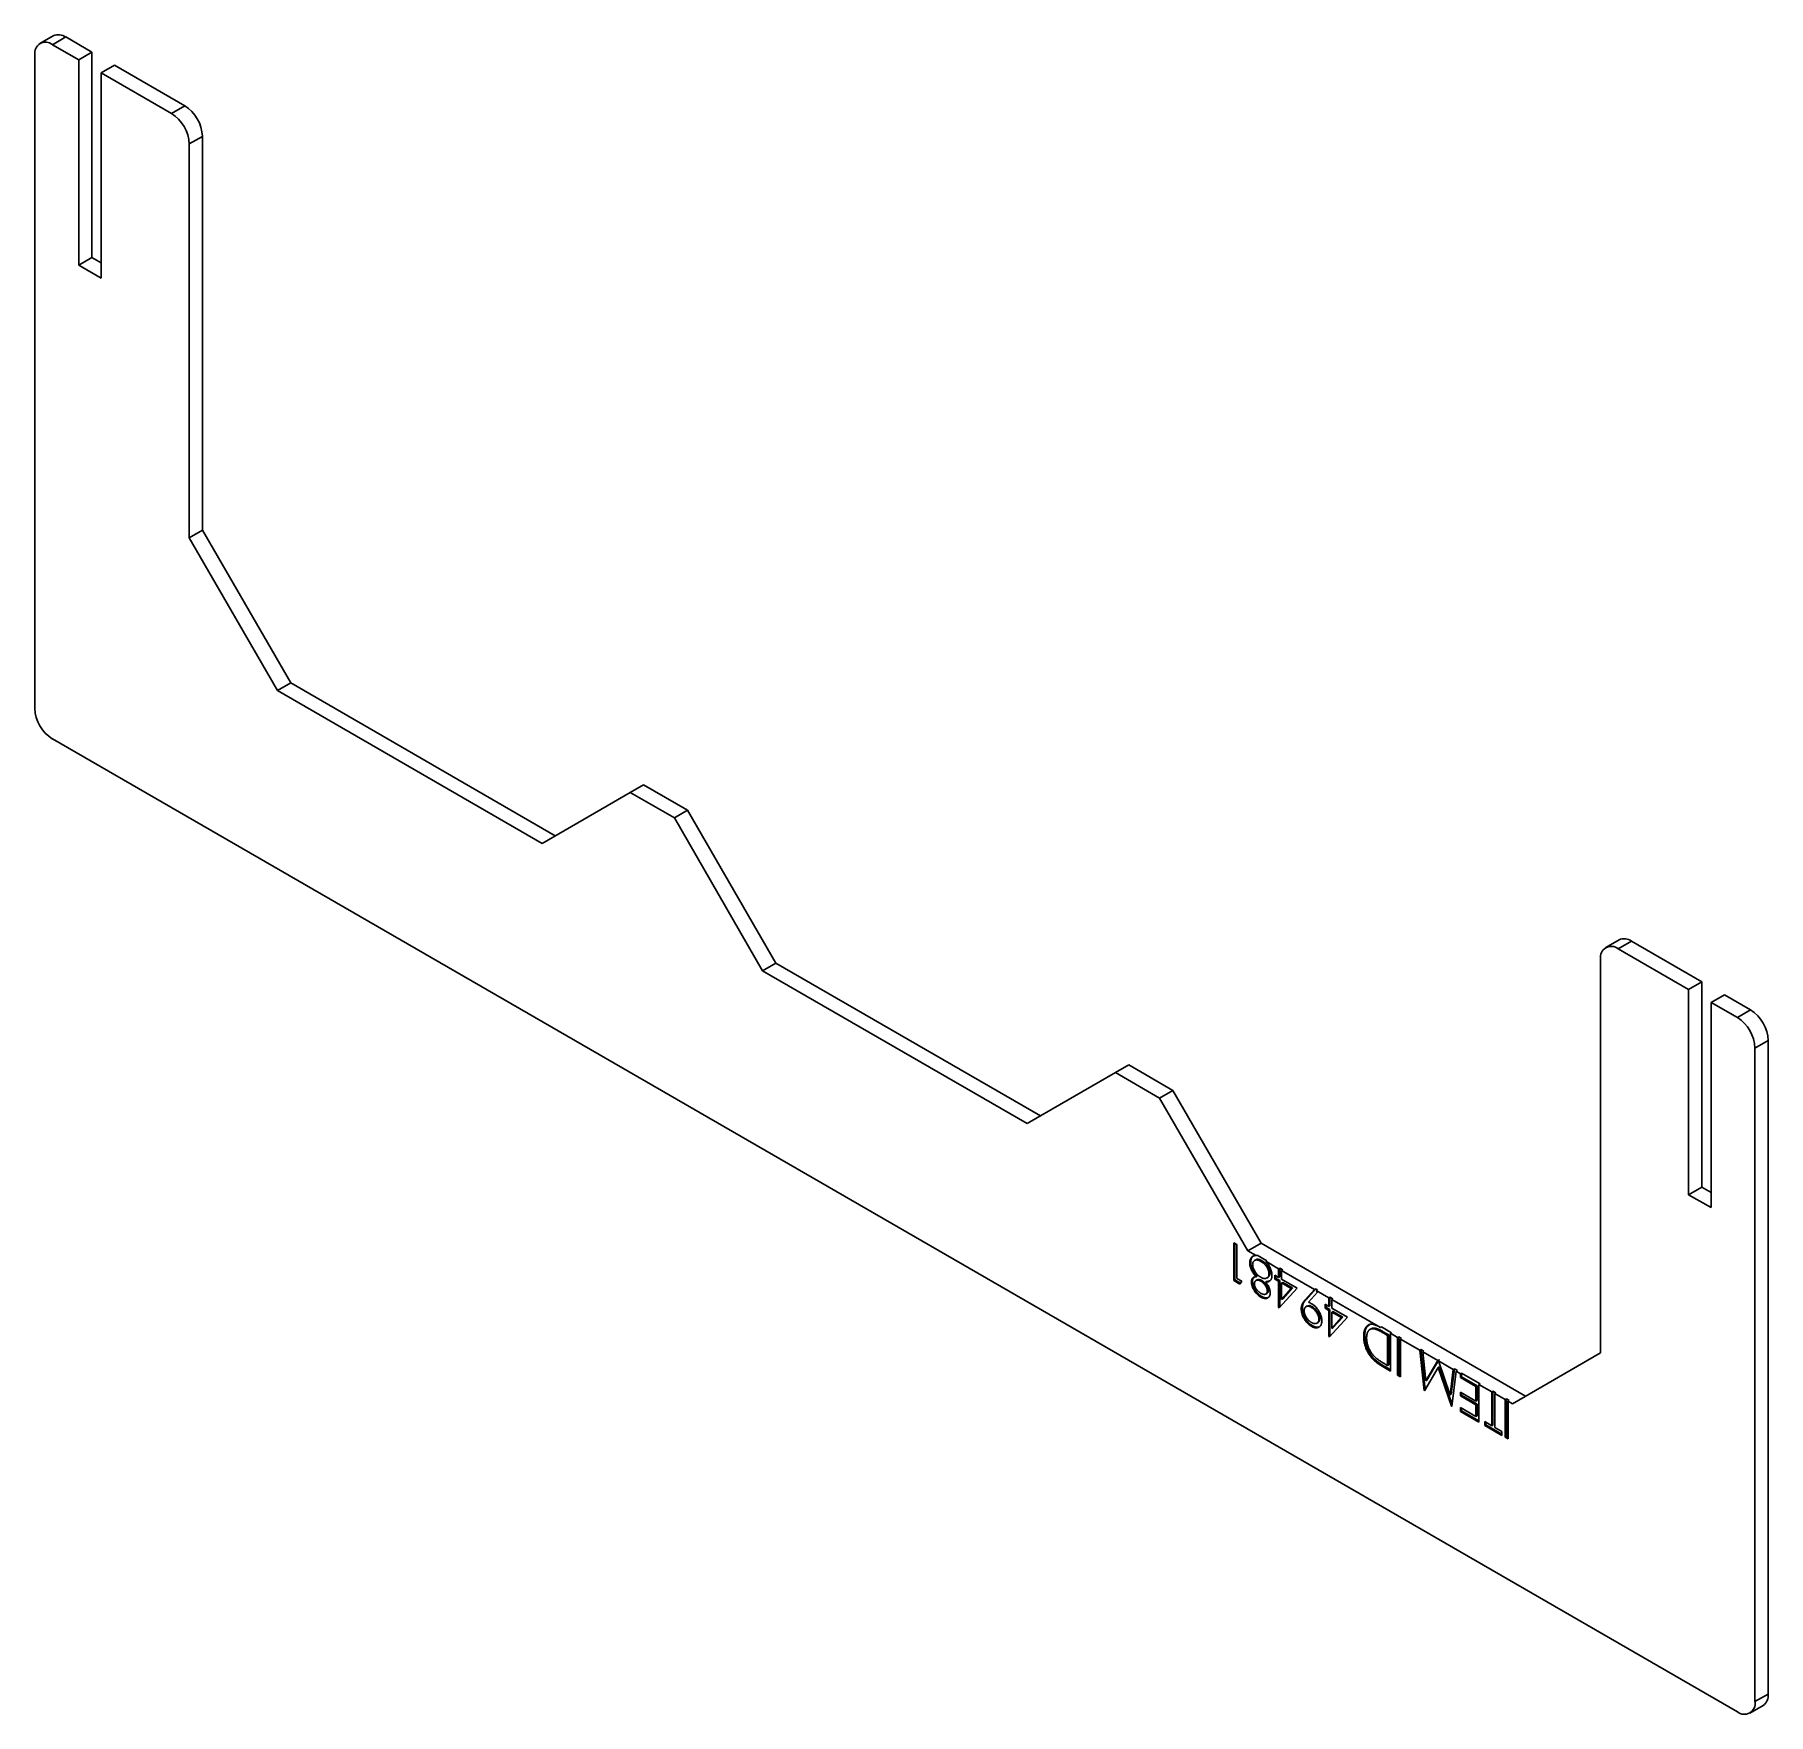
# Paper-space layout '_Isometric' of a CAD drawing. Header units: millimetres. Extents: x -140 to 138, y -170 to 99.
import ezdxf

# ---------------------------------------------------------------- set-up
doc = ezdxf.new("R2010")
doc.units = ezdxf.units.MM

psp = doc.layouts.new('_Isometric')

# ---------------------------------------------------------------- linework, layer by layer
at = {"color": 7, "linetype": 'Continuous', "lineweight": 25}
for p, q in [((-137.06, 98.82), (-139.18, 97.6)), ((-135.06, 98.63), (-137.18, 97.4)), ((-137.18, 97.4), (-132.97, 94.97)), ((-135.06, 98.63), (-130.85, 96.2)), ((-140.01, 95.77), (-140.01, -8.99)), ((-130.85, 96.2), (-132.97, 94.97)), ((-132.97, 62.07), (-132.97, 94.97)), ((-130.85, 63.29), (-130.85, 96.2)), ((-129.37, 92.89), (-127.24, 94.11)), ((-129.37, 92.89), (-129.37, 59.98)), ((-129.37, 92.89), (-118.09, 86.38)), ((-127.24, 94.11), (-115.97, 87.6)), ((-118.09, 86.38), (-115.97, 87.6)), ((-113.14, 82.7), (-115.26, 81.48)), ((-115.26, 18.36), (-115.26, 81.48)), ((-113.14, 19.59), (-113.14, 82.7)), ((-132.97, 62.07), (-130.85, 63.29)), ((-129.37, 59.98), (-132.97, 62.07)), ((-129.37, 62.43), (-130.85, 63.29)), ((-115.26, 18.36), (-113.14, 19.59)), ((-98.99, -4.91), (-113.14, 19.59)), ((-101.12, -6.13), (-115.26, 18.36)), ((-101.12, -6.13), (-98.99, -4.91)), ((-56.57, -29.4), (-98.99, -4.91)), ((-58.69, -30.63), (-101.12, -6.13)), ((-137.18, -13.89), (132.94, -169.83)), ((-44.55, -22.46), (-42.43, -21.23)), ((-35.36, -25.32), (-42.43, -21.23)), ((-44.55, -22.46), (-58.69, -30.63)), ((-37.48, -26.54), (-44.55, -22.46)), ((-37.48, -26.54), (-35.36, -25.32)), ((-23.33, -51.04), (-37.48, -26.54)), ((-21.21, -49.81), (-35.36, -25.32)), ((113.97, -46.09), (111.84, -47.31)), ((115.97, -46.29), (113.84, -47.51)), ((115.97, -46.29), (127.24, -52.8)), ((-23.33, -51.04), (-21.21, -49.81)), ((21.21, -74.3), (-21.21, -49.81)), ((111.02, -49.14), (111.02, -112.26)), ((113.84, -47.51), (125.12, -54.02)), ((19.09, -75.53), (-23.33, -51.04)), ((127.24, -52.8), (125.12, -54.02)), ((127.24, -85.7), (127.24, -52.8)), ((125.12, -86.93), (125.12, -54.02)), ((128.73, -56.1), (130.85, -54.88)), ((130.85, -54.88), (135.06, -57.31)), ((128.73, -56.1), (128.73, -89.01)), ((128.73, -56.1), (132.94, -58.53)), ((132.94, -58.53), (135.06, -57.31)), ((137.89, -62.21), (135.76, -63.43)), ((135.76, -168.19), (135.76, -63.43)), ((137.89, -166.97), (137.89, -62.21)), ((33.23, -67.36), (35.36, -66.14)), ((42.43, -70.22), (35.36, -66.14)), ((33.23, -67.36), (19.09, -75.53)), ((40.31, -71.44), (33.23, -67.36)), ((40.31, -71.44), (42.43, -70.22)), ((54.45, -95.94), (40.31, -71.44)), ((56.57, -94.71), (42.43, -70.22)), ((125.12, -86.93), (127.24, -85.7)), ((128.73, -86.56), (127.24, -85.7)), ((128.73, -89.01), (125.12, -86.93)), ((52.21, -94.65), (52.68, -94.92)), ((52.21, -100.7), (52.21, -94.65)), ((52.39, -100.59), (52.39, -94.75)), ((52.68, -94.92), (52.68, -100.35)), ((54.45, -95.94), (56.57, -94.71)), ((55.78, -96.7), (54.45, -95.94)), ((55.34, -96.76), (55.16, -96.86)), ((55.95, -96.6), (55.78, -96.7)), ((57.52, -97.51), (55.95, -96.6)), ((98.99, -119.21), (56.57, -94.71)), ((54.94, -97.78), (54.76, -97.88)), ((55.76, -97.35), (55.54, -97.48)), ((55.95, -99.97), (55.78, -100.08)), ((56.72, -97.51), (56.55, -97.62)), ((57.34, -97.61), (57.52, -97.51)), ((59.4, -98.8), (57.34, -97.61)), ((58.03, -99.5), (57.85, -99.6)), ((58.79, -99.84), (59.4, -100.19)), ((58.79, -100.46), (58.79, -99.84)), ((58.97, -100.36), (58.97, -99.95)), ((59.58, -98.69), (59.4, -98.8)), ((59.4, -100.19), (59.4, -98.8)), ((59.58, -98.69), (60.05, -98.97)), ((59.58, -100.09), (59.58, -98.69)), ((60.05, -98.97), (59.87, -99.07)), ((59.87, -99.07), (59.87, -100.46)), ((65.15, -102.12), (59.87, -99.07)), ((52.39, -100.59), (52.21, -100.7)), ((53.18, -101.26), (52.21, -100.7)), ((53.28, -101.11), (52.39, -100.59)), ((52.68, -100.35), (53.49, -100.81)), ((53.49, -100.81), (53.18, -101.26)), ((55.21, -100.81), (55.03, -100.91)), ((55.96, -100.57), (55.74, -100.7)), ((56.7, -100.68), (56.53, -100.78)), ((57.47, -100.85), (57.29, -100.95)), ((57.35, -102.86), (57.57, -102.73)), ((58.07, -100.69), (57.47, -100.85)), ((57.5, -100.29), (57.73, -100.16)), ((57.76, -102.29), (57.59, -102.39)), ((58.97, -100.36), (58.79, -100.46)), ((59.4, -100.81), (58.79, -100.46)), ((59.58, -100.71), (58.97, -100.36)), ((59.58, -100.09), (59.4, -100.19)), ((59.58, -100.71), (59.4, -100.81)), ((59.4, -105), (59.4, -100.81)), ((62.35, -101.9), (59.49, -105.06)), ((59.58, -104.9), (59.58, -100.71)), ((59.87, -100.46), (62.35, -101.9)), ((60.05, -100.98), (59.87, -101.08)), ((59.87, -101.08), (59.87, -103.71)), ((61.43, -101.99), (59.87, -101.08)), ((59.87, -103.71), (61.43, -101.99)), ((61.61, -101.88), (60.05, -100.98)), ((60.05, -103.61), (61.61, -101.88)), ((61.61, -101.88), (61.43, -101.99)), ((63.63, -103.81), (65.15, -102.12)), ((63.81, -103.71), (65.33, -102.01)), ((65.62, -102.53), (64.16, -104.15)), ((65.33, -102.01), (65.15, -102.12)), ((65.61, -102.18), (65.33, -102.01)), ((65.43, -102.28), (65.61, -102.18)), ((65.62, -102.53), (65.43, -102.28)), ((67.46, -103.45), (65.43, -102.28)), ((56.7, -103.24), (56.52, -103.34)), ((59.58, -104.9), (59.4, -105)), ((59.49, -105.06), (59.4, -105)), ((59.62, -104.92), (59.58, -104.9)), ((60.05, -103.61), (59.87, -103.71)), ((63.2, -105.13), (63.02, -105.24)), ((63.81, -103.71), (63.63, -103.81)), ((63.99, -104.76), (63.77, -104.89)), ((64.8, -104.89), (64.62, -104.99)), ((66.85, -104.5), (67.46, -104.84)), ((66.85, -105.12), (66.85, -104.5)), ((67.03, -105.01), (66.85, -105.12)), ((67.46, -105.47), (66.85, -105.12)), ((67.03, -105.01), (67.03, -104.6)), ((67.63, -105.36), (67.03, -105.01)), ((67.63, -103.35), (67.46, -103.45)), ((67.46, -104.84), (67.46, -103.45)), ((67.63, -104.74), (67.46, -104.84)), ((67.63, -105.36), (67.46, -105.47)), ((67.46, -109.65), (67.46, -105.47)), ((67.63, -103.35), (68.1, -103.62)), ((67.63, -104.74), (67.63, -103.35)), ((67.63, -109.55), (67.63, -105.36)), ((68.1, -103.62), (67.93, -103.72)), ((67.93, -103.72), (67.93, -105.12)), ((75.71, -108.21), (67.93, -103.72)), ((67.93, -105.12), (70.41, -106.55)), ((64.83, -107.93), (64.65, -108.03)), ((65.53, -107.54), (65.75, -107.41)), ((66.02, -106.8), (65.85, -106.9)), ((70.41, -106.55), (67.55, -109.71)), ((68.1, -105.63), (67.93, -105.74)), ((67.93, -105.74), (67.93, -108.36)), ((69.49, -106.64), (67.93, -105.74)), ((67.93, -108.36), (69.49, -106.64)), ((68.1, -108.26), (67.93, -108.36)), ((69.67, -106.54), (68.1, -105.63)), ((68.1, -108.26), (69.67, -106.54)), ((69.67, -106.54), (69.49, -106.64)), ((74.94, -108.34), (74.76, -108.44)), ((75.88, -108.11), (75.71, -108.21)), ((75.88, -108.11), (77.51, -109.05)), ((67.63, -109.55), (67.46, -109.65)), ((67.55, -109.71), (67.46, -109.65)), ((67.67, -109.57), (67.63, -109.55)), ((73.21, -109.51), (73.03, -109.61)), ((74.25, -108.41), (74.03, -108.53)), ((76.44, -109.05), (76.26, -109.15)), ((76.86, -109.5), (76.26, -109.15)), ((77.04, -109.4), (76.44, -109.05)), ((77.04, -109.4), (76.86, -109.5)), ((76.86, -114.31), (76.86, -109.5)), ((77.04, -114.2), (77.04, -109.4)), ((77.51, -109.05), (77.33, -109.15)), ((77.33, -109.15), (77.33, -115.2)), ((78.47, -109.81), (77.33, -109.15)), ((78.65, -109.71), (78.47, -109.81)), ((78.47, -115.86), (78.47, -109.81)), ((78.65, -109.71), (79.12, -109.98)), ((78.65, -115.75), (78.65, -109.71)), ((79.12, -109.98), (78.94, -110.08)), ((78.94, -110.08), (78.94, -116.13)), ((82.03, -111.86), (78.94, -110.08)), ((74.79, -113.31), (74.61, -113.41)), ((82.21, -111.76), (82.03, -111.86)), ((82.73, -118.31), (82.03, -111.86)), ((82.21, -111.76), (82.68, -112.03)), ((82.9, -118.17), (82.21, -111.76)), ((82.68, -112.03), (82.5, -112.13)), ((84.9, -113.52), (82.5, -112.13)), ((82.5, -112.13), (83.01, -116.78)), ((83.01, -116.78), (84.9, -113.52)), ((83.18, -116.67), (85.07, -113.41)), ((85.07, -113.41), (84.9, -113.52)), ((85.18, -113.47), (85, -113.58)), ((87.4, -114.96), (85, -113.58)), ((85, -113.58), (86.9, -119.04)), ((85.07, -113.41), (85.18, -113.47)), ((111.02, -112.26), (96.87, -120.43)), ((76.45, -114.48), (76.27, -114.59)), ((77.33, -115.2), (76.27, -114.59)), ((77.33, -114.99), (76.45, -114.48)), ((76.49, -114.09), (76.86, -114.31)), ((77.04, -114.2), (76.86, -114.31)), ((78.65, -115.75), (78.47, -115.86)), ((78.94, -116.13), (78.47, -115.86)), ((78.94, -115.92), (78.65, -115.75)), ((84.95, -114.63), (82.8, -118.35)), ((83.18, -116.67), (83.01, -116.78)), ((85.13, -114.53), (84.95, -114.63)), ((87.12, -120.85), (84.95, -114.63)), ((87.22, -120.55), (85.13, -114.53)), ((86.9, -119.04), (87.4, -114.96)), ((87.08, -118.93), (87.58, -114.86)), ((87.87, -115.24), (87.18, -120.89)), ((87.58, -114.86), (87.4, -114.96)), ((87.58, -114.86), (88.05, -115.13)), ((88.05, -115.13), (87.87, -115.24)), ((88.55, -115.62), (87.87, -115.24)), ((88.72, -115.52), (88.55, -115.62)), ((88.55, -116.24), (88.55, -115.62)), ((88.72, -116.14), (88.55, -116.24)), ((91.03, -117.68), (88.55, -116.24)), ((88.72, -115.52), (91.68, -117.23)), ((88.72, -116.14), (88.72, -115.52)), ((91.21, -117.58), (88.72, -116.14)), ((82.86, -118.23), (82.73, -118.31)), ((82.8, -118.35), (82.73, -118.31)), ((87.08, -118.93), (86.9, -119.04)), ((88.55, -118.57), (91.03, -120)), ((88.55, -119.19), (88.55, -118.57)), ((88.72, -119.09), (88.55, -119.19)), ((91.03, -120.62), (88.55, -119.19)), ((88.72, -119.09), (88.72, -118.67)), ((91.21, -120.52), (88.72, -119.09)), ((91.21, -117.58), (91.03, -117.68)), ((91.03, -120), (91.03, -117.68)), ((91.21, -119.9), (91.21, -117.58)), ((91.68, -117.23), (91.5, -117.33)), ((91.5, -117.33), (91.5, -123.38)), ((93.58, -118.53), (91.5, -117.33)), ((93.76, -118.43), (93.58, -118.53)), ((93.58, -123.96), (93.58, -118.53)), ((93.76, -118.43), (94.23, -118.7)), ((93.76, -123.86), (93.76, -118.43)), ((94.23, -118.7), (94.05, -118.8)), ((94.05, -118.8), (94.05, -124.23)), ((95.73, -119.77), (94.05, -118.8)), ((87.19, -120.8), (87.12, -120.85)), ((87.18, -120.89), (87.12, -120.85)), ((88.55, -121.05), (91.03, -122.49)), ((88.55, -121.67), (88.55, -121.05)), ((88.72, -121.57), (88.55, -121.67)), ((91.5, -123.38), (88.55, -121.67)), ((88.72, -121.57), (88.72, -121.15)), ((91.5, -123.17), (88.72, -121.57)), ((91.21, -119.9), (91.03, -120)), ((91.21, -120.52), (91.03, -120.62)), ((91.03, -122.49), (91.03, -120.62)), ((91.21, -122.38), (91.21, -120.52)), ((95.91, -119.67), (95.73, -119.77)), ((95.73, -125.82), (95.73, -119.77)), ((95.91, -119.67), (96.38, -119.94)), ((95.91, -125.72), (95.91, -119.67)), ((96.38, -119.94), (96.2, -120.04)), ((96.87, -120.43), (96.2, -120.04)), ((96.2, -120.04), (96.2, -126.09)), ((91.21, -122.38), (91.03, -122.49)), ((92.44, -123.3), (93.58, -123.96)), ((92.44, -123.92), (92.44, -123.3)), ((92.62, -123.82), (92.44, -123.92)), ((95.19, -125.51), (92.44, -123.92)), ((92.62, -123.82), (92.62, -123.4)), ((95.19, -125.31), (92.62, -123.82)), ((93.76, -123.86), (93.58, -123.96)), ((94.05, -124.23), (95.19, -124.89)), ((95.19, -124.89), (95.19, -125.51)), ((95.91, -125.72), (95.73, -125.82)), ((96.2, -126.09), (95.73, -125.82)), ((96.2, -125.89), (95.91, -125.72)), ((134.94, -170.03), (137.06, -168.8)), ((135.76, -168.19), (137.89, -166.97))]:
    psp.add_line(p, q, dxfattribs=at)
for centre, radius, start, end in [((-138.28, 96.05), 1.75, 50.7967, 189.214), ((-136.23, 96.99), 2.01, 54.3824, 114.3071), ((-121.4, 81.2), 6.15, 2.6055, 57.3945), ((-119.28, 82.43), 6.15, 2.6055, 57.3945), ((-133.87, -8.72), 6.15, 182.6055, 237.3945), ((112.74, -48.87), 1.75, 50.7967, 189.214), ((114.79, -47.92), 2.01, 54.3824, 114.3071), ((131.74, -62.49), 6.15, 2.6055, 57.3945), ((129.62, -63.71), 6.15, 2.6055, 57.3945), ((134.04, -168.47), 1.75, 230.7967, 9.214), ((135.98, -167.21), 1.92, 304.0564, 7.2558)]:
    psp.add_arc(centre, radius, start, end, dxfattribs=at)
for points, knots in [([(54.76, -97.88), (54.77, -97.83), (54.77, -97.71), (54.79, -97.55), (54.82, -97.4), (54.86, -97.27), (54.92, -97.15), (54.99, -97.04), (55.07, -96.94), (55.13, -96.89), (55.16, -96.86)], [0, 0, 0, 0, 0.1281644, 0.2536854, 0.3773436, 0.5005244, 0.6229001, 0.7458271, 0.8713891, 1, 1, 1, 1]), ([(54.94, -97.78), (54.94, -97.72), (54.94, -97.61), (54.96, -97.45), (54.99, -97.3), (55.04, -97.17), (55.09, -97.04), (55.16, -96.94), (55.24, -96.84), (55.31, -96.78), (55.34, -96.76)], [0, 0, 0, 0, 0.1281644, 0.2536854, 0.3773436, 0.5005244, 0.6229001, 0.7458271, 0.8713891, 1, 1, 1, 1]), ([(55.16, -96.86), (55.2, -96.83), (55.29, -96.77), (55.43, -96.72), (55.58, -96.69), (55.7, -96.7), (55.77, -96.7), (55.78, -96.7)], [0, 0, 0, 0, 0.1192835, 0.2370929, 0.354796, 0.4745763, 0.4907951, 0.4907951, 0.4907951, 0.4907951]), ([(56.72, -97.51), (56.55, -97.43), (56.19, -97.26), (55.84, -97.25), (55.74, -97.36), (55.74, -97.36)], [0, 0, 0, 0, 0.4984781, 0.994714, 1, 1, 1, 1]), ([(55.78, -100.08), (55.73, -100.03), (55.65, -99.93), (55.53, -99.78), (55.42, -99.63), (55.32, -99.48), (55.23, -99.34), (55.15, -99.2), (55.07, -99.06), (55.01, -98.93), (54.95, -98.79), (54.9, -98.66), (54.86, -98.53), (54.82, -98.4), (54.8, -98.27), (54.78, -98.14), (54.77, -98.01), (54.77, -97.93), (54.76, -97.88)], [0, 0, 0, 0, 0.079014, 0.154585, 0.226862, 0.295893, 0.361596, 0.424657, 0.485332, 0.544011, 0.600974, 0.657857, 0.713988, 0.769479, 0.826138, 0.882891, 0.940704, 1, 1, 1, 1]), ([(55.95, -99.97), (55.91, -99.92), (55.83, -99.82), (55.71, -99.67), (55.6, -99.53), (55.5, -99.38), (55.41, -99.24), (55.32, -99.1), (55.25, -98.96), (55.18, -98.83), (55.13, -98.69), (55.08, -98.56), (55.03, -98.42), (55, -98.29), (54.97, -98.16), (54.95, -98.03), (54.94, -97.91), (54.94, -97.82), (54.94, -97.78)], [0, 0, 0, 0, 0.079014, 0.154585, 0.226862, 0.295893, 0.361596, 0.424657, 0.485332, 0.544011, 0.600974, 0.657857, 0.713988, 0.769479, 0.826138, 0.882891, 0.940704, 1, 1, 1, 1]), ([(56.55, -97.62), (56.5, -97.59), (56.4, -97.53), (56.26, -97.47), (56.13, -97.43), (56.01, -97.4), (55.89, -97.38), (55.78, -97.39), (55.68, -97.41), (55.59, -97.45), (55.51, -97.5), (55.43, -97.56), (55.37, -97.63), (55.32, -97.71), (55.28, -97.8), (55.25, -97.91), (55.24, -98.02), (55.24, -98.1), (55.23, -98.14)], [0, 0, 0, 0, 0.076539, 0.149123, 0.218771, 0.28534, 0.350781, 0.414576, 0.477614, 0.540787, 0.602606, 0.662422, 0.720006, 0.775964, 0.831158, 0.886696, 0.942567, 1, 1, 1, 1]), ([(55.23, -98.14), (55.24, -98.19), (55.24, -98.27), (55.26, -98.4), (55.28, -98.53), (55.33, -98.67), (55.38, -98.81), (55.45, -98.95), (55.52, -99.1), (55.61, -99.25), (55.7, -99.39), (55.81, -99.53), (55.91, -99.66), (56.02, -99.78), (56.14, -99.89), (56.26, -99.99), (56.39, -100.08), (56.47, -100.13), (56.52, -100.16)], [0, 0, 0, 0, 0.057334, 0.113052, 0.169164, 0.225971, 0.283742, 0.343364, 0.406235, 0.471713, 0.538317, 0.603371, 0.667636, 0.732253, 0.797026, 0.863062, 0.930364, 1, 1, 1, 1]), ([(56.52, -100.16), (56.56, -100.18), (56.65, -100.23), (56.79, -100.29), (56.92, -100.34), (57.04, -100.36), (57.16, -100.37), (57.27, -100.37), (57.37, -100.35), (57.47, -100.31), (57.56, -100.26), (57.64, -100.2), (57.7, -100.13), (57.76, -100.04), (57.8, -99.95), (57.83, -99.84), (57.85, -99.73), (57.85, -99.64), (57.85, -99.6)], [0, 0, 0, 0, 0.071271, 0.139816, 0.206503, 0.271543, 0.336092, 0.399815, 0.464273, 0.529341, 0.593716, 0.655632, 0.7149, 0.772168, 0.828849, 0.885119, 0.942078, 1, 1, 1, 1]), ([(57.85, -99.6), (57.85, -99.54), (57.85, -99.43), (57.82, -99.25), (57.76, -99.07), (57.69, -98.88), (57.6, -98.69), (57.49, -98.51), (57.37, -98.33), (57.23, -98.16), (57.08, -98.01), (56.91, -97.86), (56.73, -97.73), (56.61, -97.65), (56.55, -97.62)], [0, 0, 0, 0, 0.074925, 0.149194, 0.224577, 0.30273, 0.382355, 0.461215, 0.542631, 0.626961, 0.714354, 0.804832, 0.900091, 1, 1, 1, 1]), ([(58.03, -99.5), (58.03, -99.44), (58.02, -99.33), (57.99, -99.15), (57.94, -98.97), (57.87, -98.78), (57.78, -98.59), (57.67, -98.41), (57.55, -98.23), (57.41, -98.06), (57.25, -97.9), (57.09, -97.76), (56.91, -97.62), (56.79, -97.55), (56.72, -97.51)], [0, 0, 0, 0, 0.074925, 0.149194, 0.224577, 0.30273, 0.382355, 0.461215, 0.542631, 0.626961, 0.714354, 0.804832, 0.900091, 1, 1, 1, 1]), ([(58.32, -99.89), (58.32, -99.93), (58.32, -100.01), (58.31, -100.13), (58.29, -100.24), (58.26, -100.34), (58.23, -100.44), (58.19, -100.52), (58.14, -100.6), (58.08, -100.67), (58.01, -100.74), (57.94, -100.79), (57.85, -100.84), (57.76, -100.88), (57.66, -100.91), (57.54, -100.93), (57.42, -100.95), (57.33, -100.95), (57.29, -100.95)], [0, 0, 0, 0, 0.058848, 0.116305, 0.17266, 0.228761, 0.284556, 0.34074, 0.397109, 0.454281, 0.512752, 0.573448, 0.636416, 0.702389, 0.771503, 0.844198, 0.920077, 1, 1, 1, 1]), ([(57.34, -97.61), (57.39, -97.66), (57.48, -97.76), (57.62, -97.94), (57.76, -98.14), (57.88, -98.34), (57.98, -98.55), (58.07, -98.75), (58.15, -98.95), (58.21, -99.15), (58.26, -99.34), (58.3, -99.53), (58.32, -99.71), (58.32, -99.83), (58.32, -99.89)], [0.2993541, 0.2993541, 0.2993541, 0.2993541, 0.355408, 0.4182942, 0.4803897, 0.5430718, 0.6049212, 0.6643937, 0.7219362, 0.7780131, 0.8338351, 0.8888647, 0.9440907, 1, 1, 1, 1]), ([(57.7, -100.17), (57.79, -100.1), (57.98, -99.97), (58.01, -99.66), (58.03, -99.5)], [0, 0, 0, 0, 0.488555, 1, 1, 1, 1]), ([(55.03, -100.91), (55.04, -100.85), (55.04, -100.72), (55.07, -100.55), (55.13, -100.41), (55.22, -100.29), (55.32, -100.2), (55.45, -100.13), (55.6, -100.09), (55.72, -100.08), (55.78, -100.08)], [0, 0, 0, 0, 0.121933, 0.239469, 0.354795, 0.471503, 0.5923, 0.719236, 0.854858, 1, 1, 1, 1]), ([(56.52, -103.34), (56.45, -103.3), (56.32, -103.22), (56.13, -103.06), (55.94, -102.89), (55.77, -102.69), (55.6, -102.48), (55.46, -102.26), (55.33, -102.03), (55.23, -101.8), (55.14, -101.56), (55.08, -101.34), (55.04, -101.12), (55.04, -100.98), (55.03, -100.91)], [0, 0, 0, 0, 0.089386, 0.176259, 0.263004, 0.349801, 0.435431, 0.519202, 0.601265, 0.684145, 0.765868, 0.844918, 0.9223, 1, 1, 1, 1]), ([(55.21, -100.81), (55.22, -100.66), (55.23, -100.4), (55.37, -100.25), (55.43, -100.19)], [0, 0, 0, 0, 0.560367, 1, 1, 1, 1]), ([(56.7, -103.24), (56.63, -103.2), (56.5, -103.12), (56.31, -102.96), (56.12, -102.79), (55.94, -102.59), (55.78, -102.38), (55.64, -102.16), (55.51, -101.93), (55.4, -101.7), (55.32, -101.46), (55.26, -101.23), (55.22, -101.01), (55.21, -100.88), (55.21, -100.81)], [0, 0, 0, 0, 0.089386, 0.176259, 0.263004, 0.349801, 0.435431, 0.519202, 0.601265, 0.684145, 0.765868, 0.844918, 0.9223, 1, 1, 1, 1]), ([(56.53, -100.78), (56.48, -100.76), (56.39, -100.71), (56.26, -100.66), (56.14, -100.63), (56.01, -100.63), (55.9, -100.64), (55.8, -100.66), (55.71, -100.72), (55.64, -100.79), (55.58, -100.88), (55.53, -100.97), (55.51, -101.08), (55.5, -101.16), (55.5, -101.2)], [0, 0, 0, 0, 0.089713, 0.178541, 0.266908, 0.356931, 0.445731, 0.530796, 0.614591, 0.698244, 0.779084, 0.855316, 0.928538, 1, 1, 1, 1]), ([(55.5, -101.2), (55.5, -101.23), (55.51, -101.29), (55.52, -101.38), (55.54, -101.48), (55.57, -101.57), (55.61, -101.68), (55.65, -101.78), (55.71, -101.89), (55.77, -102), (55.84, -102.1), (55.92, -102.21), (56.01, -102.31), (56.1, -102.41), (56.2, -102.49), (56.31, -102.58), (56.42, -102.66), (56.5, -102.71), (56.55, -102.73)], [0, 0, 0, 0, 0.050877, 0.100984, 0.151695, 0.202988, 0.255805, 0.311371, 0.368807, 0.430023, 0.492497, 0.556592, 0.622183, 0.690346, 0.761503, 0.836437, 0.915529, 1, 1, 1, 1]), ([(56.7, -100.68), (56.57, -100.62), (56.3, -100.5), (56.02, -100.5), (55.94, -100.59), (55.94, -100.59)], [0, 0, 0, 0, 0.496007, 0.99165, 1, 1, 1, 1]), ([(58.06, -102.67), (58.05, -102.74), (58.05, -102.86), (58.01, -103.03), (57.94, -103.18), (57.86, -103.32), (57.74, -103.43), (57.61, -103.51), (57.46, -103.56), (57.29, -103.58), (57.11, -103.57), (56.92, -103.52), (56.72, -103.45), (56.59, -103.38), (56.52, -103.34)], [0, 0, 0, 0, 0.07406, 0.148874, 0.226674, 0.30815, 0.3912, 0.473975, 0.558341, 0.645404, 0.733357, 0.821087, 0.909285, 1, 1, 1, 1]), ([(57.59, -102.39), (57.58, -102.36), (57.58, -102.3), (57.57, -102.2), (57.54, -102.09), (57.51, -101.98), (57.46, -101.87), (57.41, -101.76), (57.34, -101.64), (57.27, -101.52), (57.19, -101.4), (57.1, -101.29), (57.01, -101.19), (56.92, -101.09), (56.83, -101), (56.73, -100.92), (56.63, -100.85), (56.56, -100.8), (56.53, -100.78)], [0, 0, 0, 0, 0.054576, 0.10785, 0.16217, 0.217474, 0.274475, 0.334804, 0.398034, 0.465249, 0.53341, 0.600034, 0.665926, 0.731025, 0.796839, 0.863262, 0.930816, 1, 1, 1, 1]), ([(56.55, -102.73), (56.58, -102.75), (56.65, -102.79), (56.76, -102.84), (56.86, -102.88), (56.96, -102.9), (57.05, -102.92), (57.13, -102.92), (57.21, -102.91), (57.29, -102.89), (57.36, -102.86), (57.42, -102.82), (57.47, -102.77), (57.51, -102.71), (57.54, -102.64), (57.57, -102.57), (57.58, -102.49), (57.58, -102.42), (57.59, -102.39)], [0, 0, 0, 0, 0.075221, 0.147165, 0.216383, 0.283941, 0.350301, 0.414972, 0.479181, 0.544184, 0.607558, 0.667324, 0.725168, 0.781029, 0.834891, 0.889471, 0.944089, 1, 1, 1, 1]), ([(57.76, -102.29), (57.76, -102.26), (57.76, -102.2), (57.74, -102.09), (57.72, -101.99), (57.68, -101.88), (57.64, -101.77), (57.58, -101.65), (57.52, -101.54), (57.44, -101.42), (57.36, -101.3), (57.28, -101.19), (57.19, -101.08), (57.1, -100.99), (57.01, -100.9), (56.91, -100.82), (56.81, -100.74), (56.74, -100.7), (56.7, -100.68)], [0, 0, 0, 0, 0.054576, 0.10785, 0.16217, 0.217474, 0.274475, 0.334804, 0.398034, 0.465249, 0.53341, 0.600034, 0.665926, 0.731025, 0.796839, 0.863262, 0.930816, 1, 1, 1, 1]), ([(57.29, -100.95), (57.35, -101.02), (57.47, -101.16), (57.62, -101.39), (57.76, -101.61), (57.87, -101.84), (57.95, -102.06), (58.01, -102.27), (58.05, -102.48), (58.05, -102.61), (58.06, -102.67)], [0, 0, 0, 0, 0.145876, 0.282016, 0.410969, 0.534711, 0.654396, 0.770108, 0.884543, 1, 1, 1, 1]), ([(57.54, -102.73), (57.59, -102.7), (57.73, -102.62), (57.75, -102.41), (57.76, -102.29)], [0, 0, 0, 0, 0.425305, 1, 1, 1, 1]), ([(57.81, -103.33), (57.76, -103.38), (57.6, -103.51), (57.19, -103.47), (56.86, -103.31), (56.7, -103.24)], [0, 0, 0, 0, 0.209733, 0.604739, 1, 1, 1, 1]), ([(63.02, -105.24), (63.03, -105.17), (63.03, -105.05), (63.06, -104.87), (63.1, -104.69), (63.14, -104.55), (63.19, -104.44), (63.23, -104.35), (63.28, -104.26), (63.34, -104.18), (63.4, -104.08), (63.47, -103.99), (63.55, -103.9), (63.6, -103.84), (63.63, -103.81)], [0, 0, 0, 0, 0.098312, 0.199401, 0.304824, 0.415375, 0.47402, 0.536758, 0.603042, 0.674116, 0.749437, 0.828267, 0.912061, 1, 1, 1, 1]), ([(64.65, -108.03), (64.58, -107.99), (64.43, -107.9), (64.22, -107.73), (64.02, -107.54), (63.83, -107.32), (63.65, -107.08), (63.49, -106.83), (63.35, -106.57), (63.23, -106.29), (63.14, -106.02), (63.07, -105.75), (63.03, -105.48), (63.03, -105.32), (63.02, -105.24)], [0, 0, 0, 0, 0.085526, 0.168991, 0.252317, 0.336049, 0.419425, 0.501275, 0.583707, 0.667654, 0.751937, 0.83461, 0.916532, 1, 1, 1, 1]), ([(63.2, -105.13), (63.2, -105.07), (63.21, -104.94), (63.23, -104.76), (63.27, -104.59), (63.32, -104.45), (63.37, -104.34), (63.41, -104.25), (63.46, -104.16), (63.52, -104.07), (63.58, -103.98), (63.65, -103.89), (63.72, -103.8), (63.78, -103.74), (63.81, -103.71)], [0, 0, 0, 0, 0.098312, 0.199401, 0.304824, 0.415375, 0.47402, 0.536758, 0.603042, 0.674116, 0.749437, 0.828267, 0.912061, 1, 1, 1, 1]), ([(64.83, -107.93), (64.75, -107.88), (64.61, -107.8), (64.4, -107.63), (64.2, -107.43), (64, -107.22), (63.83, -106.98), (63.67, -106.73), (63.53, -106.46), (63.41, -106.19), (63.32, -105.92), (63.25, -105.64), (63.21, -105.38), (63.2, -105.22), (63.2, -105.13)], [0, 0, 0, 0, 0.085526, 0.168991, 0.252317, 0.336049, 0.419425, 0.501275, 0.583707, 0.667654, 0.751937, 0.83461, 0.916532, 1, 1, 1, 1]), ([(64.62, -104.99), (64.58, -104.97), (64.5, -104.93), (64.38, -104.87), (64.27, -104.84), (64.16, -104.81), (64.06, -104.81), (63.97, -104.81), (63.88, -104.83), (63.8, -104.87), (63.73, -104.92), (63.67, -104.98), (63.61, -105.05), (63.57, -105.13), (63.54, -105.21), (63.51, -105.31), (63.5, -105.42), (63.5, -105.5), (63.5, -105.54)], [0, 0, 0, 0, 0.072733, 0.141586, 0.20842, 0.272536, 0.335721, 0.39806, 0.459749, 0.522481, 0.584266, 0.644845, 0.703814, 0.761444, 0.819981, 0.878484, 0.938248, 1, 1, 1, 1]), ([(63.5, -105.54), (63.5, -105.58), (63.5, -105.67), (63.51, -105.79), (63.54, -105.92), (63.58, -106.05), (63.63, -106.19), (63.69, -106.32), (63.76, -106.46), (63.84, -106.59), (63.92, -106.73), (64.02, -106.85), (64.12, -106.97), (64.22, -107.08), (64.33, -107.18), (64.44, -107.27), (64.55, -107.35), (64.63, -107.4), (64.67, -107.42)], [0, 0, 0, 0, 0.060738, 0.119691, 0.177691, 0.235912, 0.294491, 0.354132, 0.415502, 0.480063, 0.544975, 0.60911, 0.67253, 0.73555, 0.799186, 0.864334, 0.930863, 1, 1, 1, 1]), ([(64.8, -104.89), (64.64, -104.81), (64.33, -104.65), (64.09, -104.74), (63.98, -104.79)], [0, 0, 0, 0, 0.52713, 1, 1, 1, 1]), ([(64.16, -104.15), (64.25, -104.19), (64.44, -104.27), (64.62, -104.37), (64.71, -104.42)], [0, 0, 0, 0, 0.507993, 1, 1, 1, 1]), ([(65.85, -106.9), (65.84, -106.86), (65.84, -106.78), (65.83, -106.65), (65.8, -106.52), (65.76, -106.39), (65.71, -106.25), (65.64, -106.12), (65.57, -105.98), (65.49, -105.84), (65.4, -105.71), (65.3, -105.58), (65.2, -105.46), (65.09, -105.35), (64.98, -105.25), (64.87, -105.15), (64.75, -105.07), (64.67, -105.02), (64.62, -104.99)], [0, 0, 0, 0, 0.059555, 0.117452, 0.174484, 0.231792, 0.289281, 0.348775, 0.410548, 0.474727, 0.539758, 0.604124, 0.668392, 0.732043, 0.796688, 0.862871, 0.930444, 1, 1, 1, 1]), ([(64.71, -104.42), (64.77, -104.46), (64.87, -104.52), (65.03, -104.64), (65.19, -104.77), (65.33, -104.91), (65.47, -105.06), (65.6, -105.23), (65.73, -105.41), (65.85, -105.6), (65.96, -105.79), (66.06, -105.99), (66.13, -106.18), (66.2, -106.38), (66.25, -106.57), (66.29, -106.76), (66.31, -106.96), (66.31, -107.08), (66.32, -107.14)], [0, 0, 0, 0, 0.066293, 0.130127, 0.192856, 0.254751, 0.315914, 0.377341, 0.440206, 0.504173, 0.56803, 0.630222, 0.690853, 0.751033, 0.811472, 0.872755, 0.935393, 1, 1, 1, 1]), ([(66.02, -106.8), (66.02, -106.76), (66.02, -106.67), (66, -106.55), (65.97, -106.42), (65.94, -106.28), (65.88, -106.15), (65.82, -106.02), (65.75, -105.88), (65.67, -105.74), (65.57, -105.61), (65.48, -105.48), (65.38, -105.36), (65.27, -105.25), (65.16, -105.15), (65.04, -105.05), (64.92, -104.97), (64.84, -104.92), (64.8, -104.89)], [0, 0, 0, 0, 0.059555, 0.117452, 0.174484, 0.231792, 0.289281, 0.348775, 0.410548, 0.474727, 0.539758, 0.604124, 0.668392, 0.732043, 0.796688, 0.862871, 0.930444, 1, 1, 1, 1]), ([(66.32, -107.14), (66.31, -107.22), (66.31, -107.39), (66.27, -107.61), (66.2, -107.8), (66.11, -107.96), (65.99, -108.09), (65.84, -108.19), (65.68, -108.25), (65.49, -108.28), (65.3, -108.27), (65.09, -108.23), (64.87, -108.15), (64.72, -108.07), (64.65, -108.03)], [0, 0, 0, 0, 0.0852509, 0.1673303, 0.2481808, 0.3292002, 0.4099461, 0.4906242, 0.5730351, 0.6583084, 0.7442669, 0.8289815, 0.9139364, 1, 1, 1, 1]), ([(64.67, -107.42), (64.71, -107.45), (64.79, -107.49), (64.91, -107.54), (65.02, -107.58), (65.12, -107.6), (65.23, -107.61), (65.32, -107.6), (65.41, -107.59), (65.5, -107.55), (65.58, -107.51), (65.65, -107.46), (65.71, -107.39), (65.76, -107.31), (65.8, -107.23), (65.83, -107.13), (65.84, -107.02), (65.84, -106.94), (65.85, -106.9)], [0, 0, 0, 0, 0.068704, 0.134796, 0.199514, 0.263304, 0.326477, 0.389521, 0.453311, 0.518381, 0.583099, 0.645008, 0.704794, 0.763515, 0.821877, 0.880018, 0.939115, 1, 1, 1, 1]), ([(66.02, -108.02), (65.98, -108.06), (65.82, -108.21), (65.38, -108.18), (65.01, -108.01), (64.83, -107.93)], [0, 0, 0, 0, 0.159572, 0.579779, 1, 1, 1, 1]), ([(65.73, -107.42), (65.82, -107.36), (65.98, -107.22), (66.01, -106.94), (66.02, -106.8)], [0, 0, 0, 0, 0.500103, 1, 1, 1, 1]), ([(73.03, -109.61), (73.03, -109.54), (73.03, -109.39), (73.05, -109.19), (73.08, -108.99), (73.11, -108.81), (73.16, -108.64), (73.22, -108.48), (73.28, -108.34), (73.36, -108.21), (73.45, -108.09), (73.54, -107.99), (73.64, -107.9), (73.74, -107.83), (73.85, -107.76), (73.97, -107.72), (74.09, -107.69), (74.22, -107.68), (74.36, -107.68), (74.52, -107.71), (74.68, -107.74), (74.86, -107.8), (75.05, -107.88), (75.26, -107.97), (75.48, -108.08), (75.63, -108.17), (75.71, -108.21)], [0, 0, 0, 0, 0.0460789, 0.0908034, 0.1342902, 0.1770177, 0.2188144, 0.2601526, 0.3009868, 0.3415193, 0.3814873, 0.4201625, 0.4577666, 0.4947807, 0.5310556, 0.5669863, 0.6025597, 0.6380458, 0.6747953, 0.713408, 0.7544511, 0.797823, 0.8439954, 0.8930756, 0.9449654, 1, 1, 1, 1]), ([(73.21, -109.51), (73.24, -109.06), (73.29, -108.25), (73.77, -107.91), (73.99, -107.76)], [0, 0, 0, 0, 0.55585, 1, 1, 1, 1]), ([(74.94, -108.34), (74.72, -108.3), (74.44, -108.26), (74.27, -108.42), (74.24, -108.45)], [0, 0, 0, 0, 0.813361, 1, 1, 1, 1]), ([(76.44, -109.05), (76.35, -109), (76.18, -108.9), (75.94, -108.77), (75.73, -108.66), (75.53, -108.56), (75.35, -108.48), (75.19, -108.41), (75.06, -108.37), (74.98, -108.35), (74.94, -108.34)], [0, 0, 0, 0, 0.171901, 0.330628, 0.475549, 0.606746, 0.725024, 0.829742, 0.921323, 1, 1, 1, 1]), ([(74.61, -113.41), (74.55, -113.35), (74.43, -113.23), (74.26, -113.03), (74.1, -112.82), (73.95, -112.61), (73.81, -112.39), (73.68, -112.16), (73.56, -111.92), (73.45, -111.67), (73.35, -111.42), (73.26, -111.16), (73.19, -110.91), (73.13, -110.65), (73.09, -110.39), (73.06, -110.13), (73.03, -109.87), (73.03, -109.7), (73.03, -109.61)], [0, 0, 0, 0, 0.061544, 0.121691, 0.181151, 0.240066, 0.298672, 0.357616, 0.417572, 0.478649, 0.540394, 0.60233, 0.665109, 0.728566, 0.793655, 0.860538, 0.929238, 1, 1, 1, 1]), ([(74.79, -113.31), (74.73, -113.25), (74.61, -113.12), (74.44, -112.93), (74.27, -112.72), (74.12, -112.51), (73.98, -112.28), (73.85, -112.05), (73.73, -111.81), (73.62, -111.57), (73.53, -111.32), (73.44, -111.06), (73.37, -110.81), (73.31, -110.55), (73.26, -110.29), (73.23, -110.03), (73.21, -109.77), (73.21, -109.6), (73.21, -109.51)], [0, 0, 0, 0, 0.061544, 0.121691, 0.181151, 0.240066, 0.298672, 0.357616, 0.417572, 0.478649, 0.540394, 0.60233, 0.665109, 0.728566, 0.793655, 0.860538, 0.929238, 1, 1, 1, 1]), ([(74.76, -108.44), (74.71, -108.43), (74.62, -108.42), (74.48, -108.41), (74.36, -108.42), (74.24, -108.44), (74.12, -108.48), (74.02, -108.53), (73.92, -108.6), (73.84, -108.69), (73.76, -108.79), (73.69, -108.91), (73.63, -109.04), (73.58, -109.18), (73.55, -109.33), (73.52, -109.51), (73.5, -109.69), (73.5, -109.82), (73.5, -109.89)], [0, 0, 0, 0, 0.062401, 0.123312, 0.183086, 0.241732, 0.30085, 0.359939, 0.419128, 0.479764, 0.540705, 0.602145, 0.664524, 0.727853, 0.79251, 0.859273, 0.92848, 1, 1, 1, 1]), ([(73.5, -109.89), (73.5, -109.96), (73.5, -110.1), (73.52, -110.31), (73.55, -110.53), (73.59, -110.74), (73.64, -110.95), (73.7, -111.16), (73.78, -111.36), (73.86, -111.57), (73.96, -111.77), (74.06, -111.97), (74.18, -112.16), (74.3, -112.34), (74.43, -112.51), (74.57, -112.68), (74.72, -112.84), (74.83, -112.94), (74.88, -112.99)], [0, 0, 0, 0, 0.070142, 0.137795, 0.2032, 0.267139, 0.329981, 0.391589, 0.453055, 0.514083, 0.574741, 0.634599, 0.693842, 0.753474, 0.81315, 0.874096, 0.936015, 1, 1, 1, 1]), ([(76.26, -109.15), (76.17, -109.1), (76.01, -109.01), (75.77, -108.87), (75.55, -108.76), (75.35, -108.66), (75.17, -108.58), (75.02, -108.52), (74.88, -108.47), (74.8, -108.45), (74.76, -108.44)], [0, 0, 0, 0, 0.171901, 0.330628, 0.475549, 0.606746, 0.725024, 0.829742, 0.921323, 1, 1, 1, 1]), ([(76.27, -114.59), (76.18, -114.53), (76, -114.43), (75.75, -114.27), (75.51, -114.12), (75.29, -113.97), (75.09, -113.82), (74.91, -113.68), (74.75, -113.55), (74.66, -113.45), (74.61, -113.41)], [0, 0, 0, 0, 0.16429, 0.317407, 0.458845, 0.588746, 0.707831, 0.81577, 0.91288, 1, 1, 1, 1]), ([(76.45, -114.48), (76.36, -114.43), (76.18, -114.33), (75.92, -114.17), (75.69, -114.02), (75.47, -113.87), (75.27, -113.72), (75.09, -113.58), (74.93, -113.45), (74.83, -113.35), (74.79, -113.31)], [0, 0, 0, 0, 0.16429, 0.317407, 0.458845, 0.588746, 0.707831, 0.81577, 0.91288, 1, 1, 1, 1]), ([(74.88, -112.99), (74.93, -113.03), (75.02, -113.12), (75.17, -113.24), (75.34, -113.37), (75.53, -113.5), (75.75, -113.64), (75.98, -113.79), (76.23, -113.94), (76.4, -114.04), (76.49, -114.09)], [0, 0, 0, 0, 0.084319, 0.179285, 0.286583, 0.405111, 0.535593, 0.67819, 0.832976, 1, 1, 1, 1])]:
    psp.add_open_spline(points, degree=3, knots=knots, dxfattribs=at)

doc.saveas('drawing.dxf')
